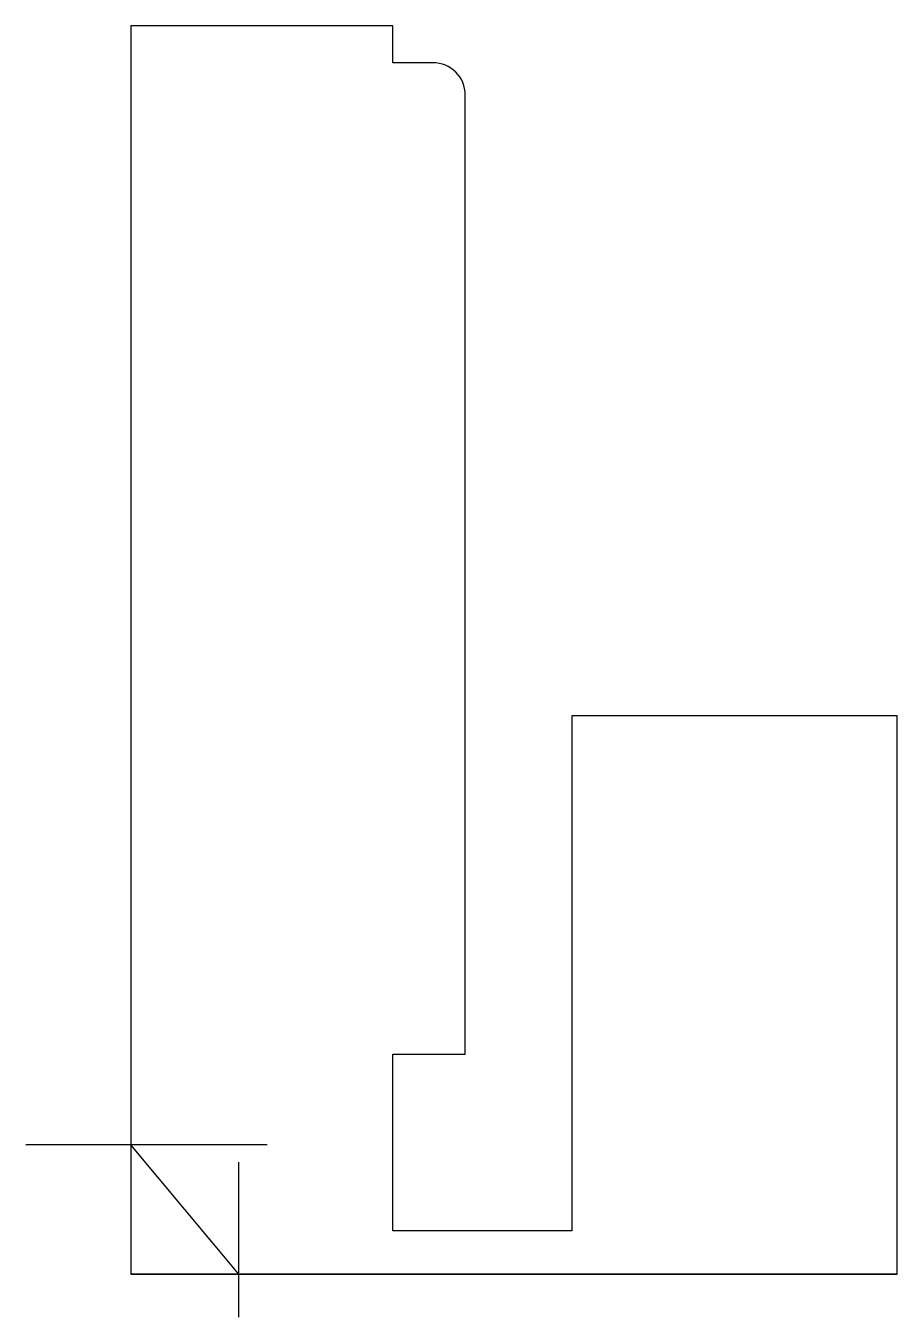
# Model space of a CAD drawing. Header units: millimetres. Extents: x -40.4 to 0, y -41.1 to 18.8.
import ezdxf

# ---------------------------------------------------------------- set-up
doc = ezdxf.new("R2010")
doc.units = ezdxf.units.MM
doc.layers.get('0').update_dxf_attribs({"linetype": 'CONTINUOUS'})

msp = doc.modelspace()

# ---------------------------------------------------------------- linework, layer by layer
for p, q in [((-23.37, 18.835), (-35.521, 18.835)), ((-35.521, 18.835), (-35.521, -39.107)), ((-23.37, 17.122), (-23.37, 18.835)), ((-21.518, 17.122), (-23.37, 17.122)), ((-20.011, -28.893), (-20.011, 15.622)), ((0.029, -13.193), (-15.07, -13.193)), ((-15.07, -13.193), (-15.07, -37.093)), ((0.029, -39.107), (0.029, -13.193)), ((-23.37, -37.093), (-23.37, -28.893)), ((-23.37, -28.893), (-20.011, -28.893)), ((-29.201, -33.107), (-40.4, -33.107)), ((-30.521, -39.107), (-35.521, -33.107)), ((-30.521, -41.098), (-30.521, -33.91)), ((-15.07, -37.093), (-23.37, -37.093)), ((-35.521, -39.107), (0.029, -39.107)), ((0.029, -39.107), (-35.521, -39.107))]:
    msp.add_line(p, q)
msp.add_ellipse((-21.518, 15.622), major_axis=(1.507, 0), ratio=0.995066, start_param=0, end_param=1.570796)

doc.saveas('drawing.dxf')
